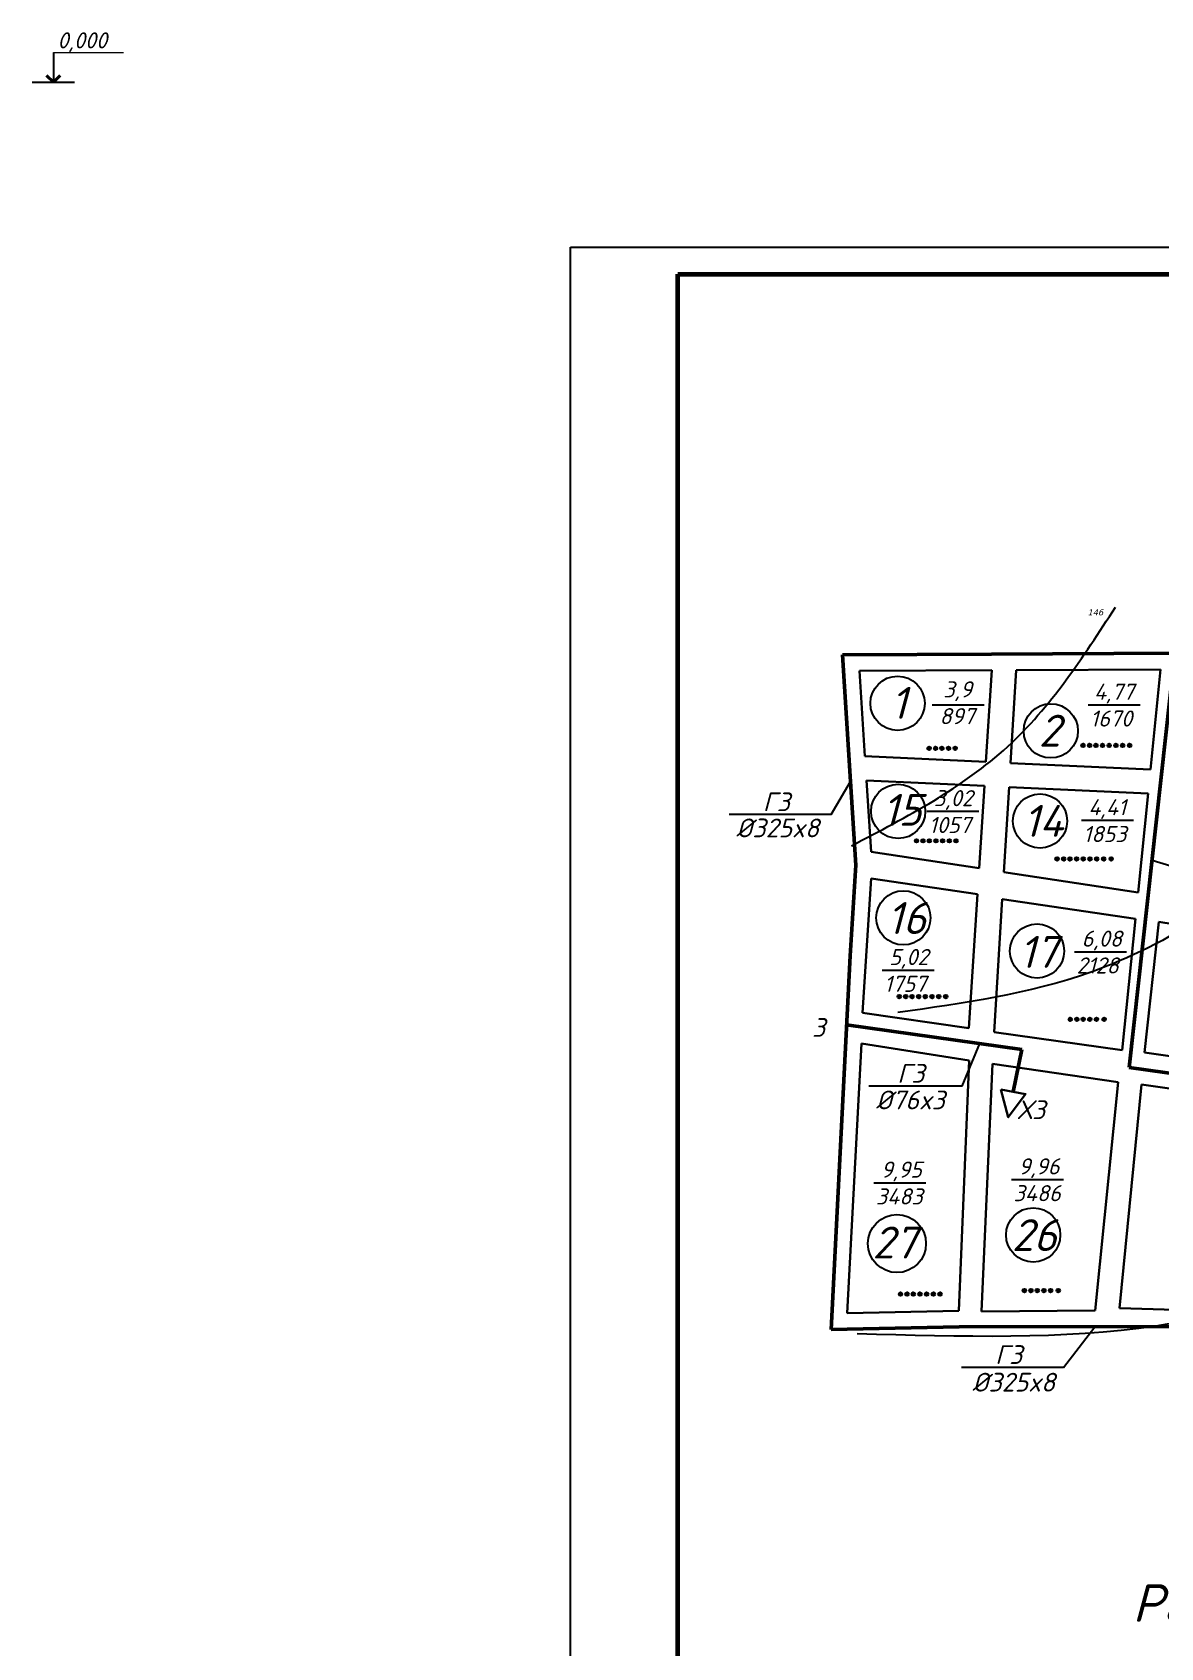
# Model space of a CAD drawing. Header units: millimetres. Extents: x -710977 to 10671, y -929782 to 89628.
# Drawn here: x 751.8 to 962.2, y 3918.5 to 4219.7 of the extents above; entities that cross this region are included whole.
import ezdxf

# ---------------------------------------------------------------- set-up
doc = ezdxf.new("R2010")
doc.units = ezdxf.units.MM
doc.header["$LTSCALE"] = 0.4
for name, color, linetype in [('А1', 7, 'Continuous'), ('кварталыИнфо', 7, 'Continuous'), ('СхемаГидравлика', 7, 'Continuous')]:
    doc.layers.add(name, color=color, linetype=linetype)
for name, color, linetype, lineweight in [('газ', 7, 'Continuous', 40), ('Надписи', 7, 'Continuous', 20), ('основной', 7, 'Continuous', 60)]:
    doc.layers.add(name, color=color, linetype=linetype, lineweight=lineweight)
doc.styles.add('style1', font='verdana.ttf', dxfattribs={"oblique": 15})
doc.styles.add('Курсив', font='isocpeui.ttf')
doc.styles.add('текстовый', font='isocpeui.ttf', dxfattribs={"height": 5})

msp = doc.modelspace()

# ---------------------------------------------------------------- hatches: boundary and pattern name
at = {"layer": 'СхемаГидравлика', "ltscale": 10}
for points in [[(919.301, 4086.192, 1), (918.63, 4086.192, 1)], [(920.525, 4086.192, 1), (919.854, 4086.192, 1)], [(921.693, 4086.192, 1), (921.021, 4086.192, 1)], [(922.932, 4086.192, 1), (922.26, 4086.192, 1)], [(924.171, 4086.192, 1), (923.499, 4086.192, 1)], [(948.01, 4086.737, 1), (947.339, 4086.737, 1)], [(949.234, 4086.737, 1), (948.563, 4086.737, 1)], [(950.402, 4086.737, 1), (949.73, 4086.737, 1)], [(951.641, 4086.737, 1), (950.969, 4086.737, 1)], [(952.88, 4086.737, 1), (952.208, 4086.737, 1)], [(954.136, 4086.737, 1), (953.465, 4086.737, 1)], [(955.387, 4086.737, 1), (954.715, 4086.737, 1)], [(956.699, 4086.737, 1), (956.028, 4086.737, 1)], [(916.954, 4068.944, 1), (916.283, 4068.944, 1)], [(918.178, 4068.944, 1), (917.507, 4068.944, 1)], [(919.346, 4068.944, 1), (918.674, 4068.944, 1)], [(920.585, 4068.944, 1), (919.913, 4068.944, 1)], [(921.824, 4068.944, 1), (921.152, 4068.944, 1)], [(923.08, 4068.944, 1), (922.409, 4068.944, 1)], [(924.331, 4068.944, 1), (923.659, 4068.944, 1)], [(943.177, 4065.573, 1), (942.506, 4065.573, 1)], [(944.401, 4065.573, 1), (943.73, 4065.573, 1)], [(945.569, 4065.573, 1), (944.898, 4065.573, 1)], [(946.808, 4065.573, 1), (946.136, 4065.573, 1)], [(948.047, 4065.573, 1), (947.375, 4065.573, 1)], [(949.303, 4065.573, 1), (948.632, 4065.573, 1)], [(950.554, 4065.573, 1), (949.883, 4065.573, 1)], [(951.866, 4065.573, 1), (951.195, 4065.573, 1)], [(953.249, 4065.573, 1), (952.577, 4065.573, 1)], [(913.731, 4039.891, 1), (913.059, 4039.891, 1)], [(914.955, 4039.891, 1), (914.283, 4039.891, 1)], [(916.122, 4039.891, 1), (915.451, 4039.891, 1)], [(917.361, 4039.891, 1), (916.69, 4039.891, 1)], [(918.6, 4039.891, 1), (917.929, 4039.891, 1)], [(919.857, 4039.891, 1), (919.185, 4039.891, 1)], [(921.107, 4039.891, 1), (920.436, 4039.891, 1)], [(922.42, 4039.891, 1), (921.748, 4039.891, 1)], [(945.638, 4035.656, 1), (944.967, 4035.656, 1)], [(946.862, 4035.656, 1), (946.191, 4035.656, 1)], [(948.03, 4035.656, 1), (947.359, 4035.656, 1)], [(949.269, 4035.656, 1), (948.598, 4035.656, 1)], [(950.508, 4035.656, 1), (949.837, 4035.656, 1)], [(951.937, 4035.656, 1), (951.266, 4035.656, 1)], [(913.971, 3984.4, 1), (913.3, 3984.4, 1)], [(915.195, 3984.4, 1), (914.524, 3984.4, 1)], [(916.363, 3984.4, 1), (915.692, 3984.4, 1)], [(917.602, 3984.4, 1), (916.931, 3984.4, 1)], [(918.841, 3984.4, 1), (918.169, 3984.4, 1)], [(920.097, 3984.4, 1), (919.426, 3984.4, 1)], [(921.348, 3984.4, 1), (920.677, 3984.4, 1)], [(937.08, 3985.057, 1), (936.409, 3985.057, 1)], [(938.304, 3985.057, 1), (937.633, 3985.057, 1)], [(939.472, 3985.057, 1), (938.801, 3985.057, 1)], [(940.711, 3985.057, 1), (940.04, 3985.057, 1)], [(941.95, 3985.057, 1), (941.278, 3985.057, 1)], [(943.379, 3985.057, 1), (942.707, 3985.057, 1)]]:
    msp.add_hatch(color=0, dxfattribs=at).paths.add_polyline_path(points)

# ---------------------------------------------------------------- linework, layer by layer
at = {"color": 7, "lineweight": 20}
msp.add_line((755.699, 4215.932), (768.751, 4215.932), dxfattribs=at)
at = {"color": 7, "lineweight": 25}
for p, q in [((755.699, 4215.932), (755.699, 4210.428)), ((751.755, 4210.428), (759.643, 4210.428))]:
    msp.add_line(p, q, dxfattribs=at)
at = {"color": 241, "lineweight": 25}
for centre, radius in [((913.088, 4094.595), 5.056), ((941.66, 4089.444), 5.056), ((913.201, 4074.426), 5.056), ((939.655, 4072.635), 5.056), ((914.183, 4054.577), 5.056), ((939.105, 4048.392), 5.056), ((912.977, 3993.824), 5.408), ((938.384, 3995.445), 5.056)]:
    msp.add_circle(centre, radius, dxfattribs=at)
at = {"layer": 'А1'}
for p, q in [((852.127, 3585.644), (852.127, 4179.644)), ((852.127, 4179.644), (1693.127, 4179.644))]:
    msp.add_line(p, q, dxfattribs=at)
at = {"layer": 'газ', "color": 0, "lineweight": 25, "ltscale": 0.08}
for p, q in [((929.239, 4094.247), (919.544, 4094.247)), ((958.341, 4094.247), (948.646, 4094.247)), ((900.74, 4073.836), (881.714, 4073.836)), ((928.258, 4074.396), (918.563, 4074.396)), ((957.052, 4072.706), (947.357, 4072.706)), ((955.806, 4048.195), (946.111, 4048.195)), ((919.92, 4044.77), (910.225, 4044.77)), ((925.131, 4023.195), (907.722, 4023.195)), ((918.376, 4005.121), (908.681, 4005.121)), ((944.05, 4005.725), (934.355, 4005.725)), ((944.056, 3970.74), (925.03, 3970.74))]:
    msp.add_line(p, q, dxfattribs=at)
at = {"layer": 'кварталыИнфо', "ltscale": 0.12}
for p, q in [((900.74, 4073.836), (904.315, 4079.994)), ((973.601, 4061.305), (960.549, 4065.29)), ((925.131, 4023.195), (928.409, 4031.124)), ((944.056, 3970.74), (949.851, 3978.322))]:
    msp.add_line(p, q, dxfattribs=at)
at = {"layer": 'Надписи', "color": 7, "linetype": 'ByBlock', "lineweight": 40, "ltscale": 0.2}
for q in [(754.426, 4211.701), (756.971, 4211.701)]:
    msp.add_line((755.699, 4210.428), q, dxfattribs=at)
at = {"layer": 'основной'}
for p, q in [((872.127, 3590.644), (872.127, 4174.644)), ((872.127, 4174.644), (1688.127, 4174.644))]:
    msp.add_line(p, q, dxfattribs=at)
at = {"layer": 'СхемаГидравлика', "color": 90, "lineweight": 50}
for p, q in [((930.63, 4103.757), (902.813, 4103.626)), ((902.813, 4103.626), (904.315, 4079.994)), ((964.814, 4103.917), (930.63, 4103.757)), ((956.284, 4026.664), (964.814, 4103.917)), ((904.315, 4079.994), (905.32, 4064.413)), ((904.227, 4047.47), (905.32, 4064.413)), ((900.711, 3977.787), (904.227, 4047.47)), ((936.255, 4030.01), (903.58, 4034.647)), ((936.255, 4030.01), (934.671, 4022.138)), ((973.4, 4024.235), (956.284, 4026.664)), ((924.603, 3978.275), (900.711, 3977.787)), ((969.101, 3978.369), (924.603, 3978.275))]:
    msp.add_line(p, q, dxfattribs=at)
at = {"layer": 'СхемаГидравлика', "color": 4, "lineweight": 30}
for p, q in [((930.645, 4100.757), (905.99, 4100.641)), ((905.99, 4100.641), (907.018, 4084.701)), ((930.645, 4100.757), (929.557, 4083.664)), ((934.158, 4083.452), (935.222, 4100.778)), ((962.121, 4100.904), (935.222, 4100.778)), ((962.121, 4100.904), (960.248, 4082.252)), ((907.018, 4084.701), (929.557, 4083.664)), ((934.158, 4083.452), (960.248, 4082.252)), ((907.309, 4080.187), (908.165, 4066.913)), ((907.309, 4080.187), (929.272, 4079.177)), ((929.272, 4079.177), (928.295, 4063.83)), ((932.909, 4063.123), (933.882, 4078.965)), ((933.882, 4078.965), (959.799, 4077.772)), ((959.799, 4077.772), (957.943, 4059.289)), ((908.165, 4066.913), (928.295, 4063.83)), ((906.549, 4036.86), (908.165, 4061.913)), ((908.165, 4061.913), (927.987, 4058.976)), ((932.909, 4063.123), (957.943, 4059.289)), ((927.987, 4058.976), (926.396, 4033.975)), ((931.074, 4033.271), (932.597, 4058.045)), ((932.597, 4058.045), (957.449, 4054.365)), ((957.449, 4054.365), (954.99, 4029.877)), ((959.107, 4029.459), (961.801, 4053.848)), ((961.801, 4053.848), (1007.893, 4046.377)), ((926.396, 4033.975), (906.549, 4036.86)), ((903.707, 3980.849), (906.369, 4031.163)), ((906.369, 4031.163), (926.467, 4027.991)), ((954.99, 4029.877), (931.074, 4033.271)), ((926.467, 4027.991), (924.542, 3981.274)), ((1018.669, 4020.783), (959.107, 4029.459)), ((928.758, 3981.16), (930.763, 4027.361)), ((930.763, 4027.361), (954.247, 4023.926)), ((954.247, 4023.926), (949.913, 3981.369)), ((924.542, 3981.274), (903.707, 3980.849)), ((949.913, 3981.369), (928.758, 3981.16))]:
    msp.add_line(p, q, dxfattribs=at)
at = {"layer": 'СхемаГидравлика', "color": 0, "lineweight": 30}
for p, q in [((954.479, 3981.811), (958.575, 4023.519)), ((958.575, 4023.519), (1021.36, 4014.524)), ((1035.443, 3979.372), (954.479, 3981.811))]:
    msp.add_line(p, q, dxfattribs=at)
at = {"layer": 'СхемаГидравлика', "color": 90, "lineweight": 30}
msp.add_lwpolyline([(932.373, 4022.578), (933.735, 4017.387), (936.969, 4021.698)], close=True, dxfattribs=at)
msp.add_lwpolyline([(932.373, 4022.578), (933.735, 4017.387), (936.969, 4021.698)], close=True, dxfattribs=at)
at = {"layer": 'СхемаГидравлика', "color": 0, "ltscale": 10}
for centre in [(918.965, 4086.192), (920.189, 4086.192), (921.357, 4086.192), (922.596, 4086.192), (923.835, 4086.192), (947.675, 4086.737), (948.899, 4086.737), (950.066, 4086.737), (951.305, 4086.737), (952.544, 4086.737), (953.801, 4086.737), (955.051, 4086.737), (956.363, 4086.737), (916.618, 4068.944), (917.842, 4068.944), (919.01, 4068.944), (920.249, 4068.944), (921.488, 4068.944), (922.744, 4068.944), (923.995, 4068.944), (942.842, 4065.573), (944.066, 4065.573), (945.233, 4065.573), (946.472, 4065.573), (947.711, 4065.573), (948.968, 4065.573), (950.218, 4065.573), (951.531, 4065.573), (952.913, 4065.573), (913.395, 4039.891), (914.619, 4039.891), (915.787, 4039.891), (917.025, 4039.891), (918.264, 4039.891), (919.521, 4039.891), (920.772, 4039.891), (922.084, 4039.891), (945.303, 4035.656), (946.527, 4035.656), (947.694, 4035.656), (948.933, 4035.656), (950.172, 4035.656), (951.601, 4035.656), (913.636, 3984.4), (914.86, 3984.4), (916.027, 3984.4), (917.266, 3984.4), (918.505, 3984.4), (919.762, 3984.4), (921.012, 3984.4), (936.745, 3985.057), (937.969, 3985.057), (939.136, 3985.057), (940.375, 3985.057), (941.614, 3985.057), (943.043, 3985.057)]:
    msp.add_circle(centre, 0.336, dxfattribs=at)
at = {"layer": 'СхемаГидравлика', "ltscale": 0.5}
for points in [[(904.474, 4068.019), (933.632, 4086.522), (953.728, 4112.506)], [(1023.865, 4113.687), (988.796, 4069.593), (948.999, 4044.397), (913.143, 4036.917)], [(905.536, 3977.052), (1004.164, 3998.729), (1019.925, 4024.319), (1034.898, 4056.208), (1056.569, 4111.325)]]:
    msp.add_spline(points, degree=3, dxfattribs=at)

# ---------------------------------------------------------------- texts
at = {"color": 7, "lineweight": 20, "insert": (756.451, 4219.728), "char_height": 3, "width": 14.94504, "attachment_point": 1, "style": 'текстовый'}
msp.add_mtext('{\\fISOCPEUR|b0|i1|c204|p34;0\\fISOCPEUR|b0|i1|c0|p34;,\\fISOCPEUR|b0|i1|c204|p34;0\\fISOCPEUR|b0|i1|c0|p34;00}', dxfattribs=at)
at = {"color": 241, "lineweight": 25, "char_height": 5.95, "attachment_point": 1, "style": 'текстовый'}
for s, width, insert in [('1', 3.63551, (911.829, 4097.661)), ('{\\fISOCPEUR|b0|i1|c204|p34;2}', 3.63551, (939.412, 4092.457)), ('1{\\fISOCPEUR|b0|i1|c204|p34;5}', 3.63551, (910.251, 4077.693)), ('1{\\fISOCPEUR|b0|i1|c204|p34;4}', 6.96769, (936.523, 4075.635)), ('1{\\fISOCPEUR|b0|i1|c204|p34;6}', 3.63551, (911.098, 4057.513)), ('1{\\fISOCPEUR|b0|i1|c204|p34;7}', 3.63551, (935.763, 4051.206)), ('{\\fISOCPEUR|b0|i1|c204|p34;26}', 3.63551, (934.382, 3998.382)), ('{\\fISOCPEUR|b0|i1|c204|p34;27}', 3.63551, (908.416, 3996.999))]:
    msp.add_mtext_dynamic_manual_height_columns(s, width=width, gutter_width=12.75, heights=[0], dxfattribs=dict(at, insert=insert))
at = {"color": 2, "ltscale": 0.5, "char_height": 3.5, "attachment_point": 1}
for s, width, gutter_width, insert in [('{\\fISOCPEUR|b0|i1|c204|p34;Г3}', 24.18142, 15, (887.961, 4077.967)), ('{\\fISOCPEUR|b0|i1|c0|p34;%%C325x8}', 24.18142, 15, (882.996, 4073.095)), ('{\\fISOCPEUR|b0|i1|c204|p34;3}', 2.74228, 12.5, (897.14, 4035.881)), ('{\\fISOCPEUR|b0|i1|c204|p34;Г3}', 24.18142, 15, (913.036, 4027.326)), ('{\\fISOCPEUR|b0|i1|c0|p34;%%C76x3}', 24.18142, 15, (909.048, 4022.362)), ('{\\fISOCPEUR|b0|i1|c204|p34;ХЗ}', 7.48093, 12.5, (935.464, 4020.542)), ('{\\fISOCPEUR|b0|i1|c204|p34;Г3}', 24.18142, 15, (931.277, 3974.872)), ('{\\fISOCPEUR|b0|i1|c0|p34;%%C325x8}', 24.18142, 15, (927.019, 3969.726))]:
    msp.add_mtext_dynamic_manual_height_columns(s, width=width, gutter_width=gutter_width, heights=[0], dxfattribs=dict(at, insert=insert))
at = {"color": 7, "lineweight": 25, "insert": (956.866, 3930.291), "char_height": 7, "width": 289.1559, "attachment_point": 1, "style": 'текстовый'}
msp.add_mtext('{\\fISOCPEUR|b0|i1|c204|p34;Расчетная схема газопровода для нормального режима}', dxfattribs=at)
at = {"layer": 'газ', "color": 0, "lineweight": 25, "ltscale": 0.08, "char_height": 3, "attachment_point": 1, "style": 'Курсив'}
for s, width, insert in [('{\\fISOCPEUR|b0|i1|c204|p34;\\H0.36667x; \\H2.72727x;3},{\\fISOCPEUR|b0|i1|c204|p34;9}\\P{\\fISOCPEUR|b0|i1|c204|p34;897}', 7.78548, (920.914, 4098.69)), ('          {\\fISOCPEUR|b0|i1|c204|p34;\\H0.36667x; \\H2.72727x;4},{\\fISOCPEUR|b0|i1|c204|p34;77}\\P          {\\fISOCPEUR|b0|i1|c204|p34;1670}', 42.04905, (929.905, 4098.248)), ('          {\\fISOCPEUR|b0|i1|c204|p34;\\H0.5x; \\H2x;3},{\\fISOCPEUR|b0|i1|c204|p34;02}\\P          {\\fISOCPEUR|b0|i1|c204|p34;1057}', 42.04905, (899.822, 4078.397)), ('          {\\fISOCPEUR|b0|i1|c204|p34;\\H0.5x; \\H2x;4},{\\fISOCPEUR|b0|i1|c204|p34;41}\\P          {\\fISOCPEUR|b0|i1|c204|p34;1853}', 42.04905, (928.616, 4076.707)), ('          {\\fISOCPEUR|b0|i1|c204|p34;\\H0.5x; \\H2x;6},{\\fISOCPEUR|b0|i1|c204|p34;0}8\\P          {\\fISOCPEUR|b0|i1|c204|p34;2128}', 42.04905, (927.37, 4052.196)), ('          {\\fISOCPEUR|b0|i1|c204|p34;\\H0.5x; \\H2x;5},{\\fISOCPEUR|b0|i1|c204|p34;02}\\P          {\\fISOCPEUR|b0|i1|c204|p34;1757}', 42.04905, (891.484, 4048.771)), ('          {\\fISOCPEUR|b0|i1|c204|p34;\\H0.5x; }9,{\\fISOCPEUR|b0|i1|c204|p34;95}\\P          {\\fISOCPEUR|b0|i1|c204|p34;3483}', 42.04905, (889.94, 4009.123)), ('          {\\fISOCPEUR|b0|i1|c204|p34;\\H0.5x; }9,{\\fISOCPEUR|b0|i1|c204|p34;96}\\P          {\\fISOCPEUR|b0|i1|c204|p34;3486}', 42.04905, (915.614, 4009.726))]:
    msp.add_mtext_dynamic_manual_height_columns(s, width=width, gutter_width=12.5, heights=[0], dxfattribs=dict(at, insert=insert))
at = {"layer": 'СхемаГидравлика', "color": 0, "lineweight": 30, "style": 'style1', "oblique": 15}
msp.add_text('146', height=1.12, rotation=0.71037, dxfattribs=at).set_placement((948.505, 4110.966))

doc.saveas('drawing.dxf')
